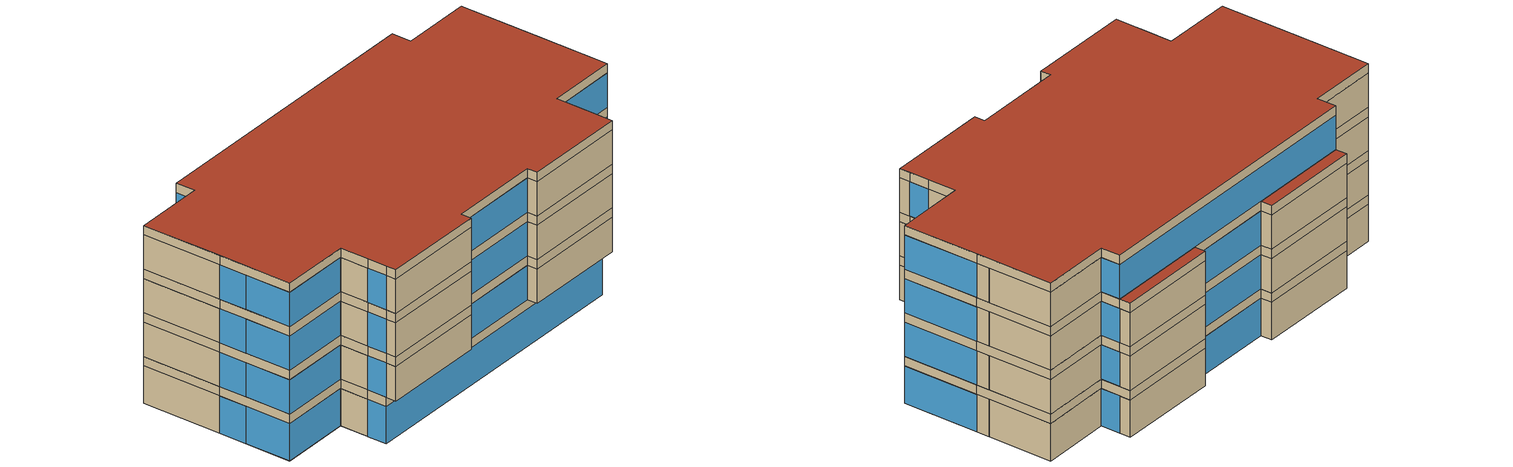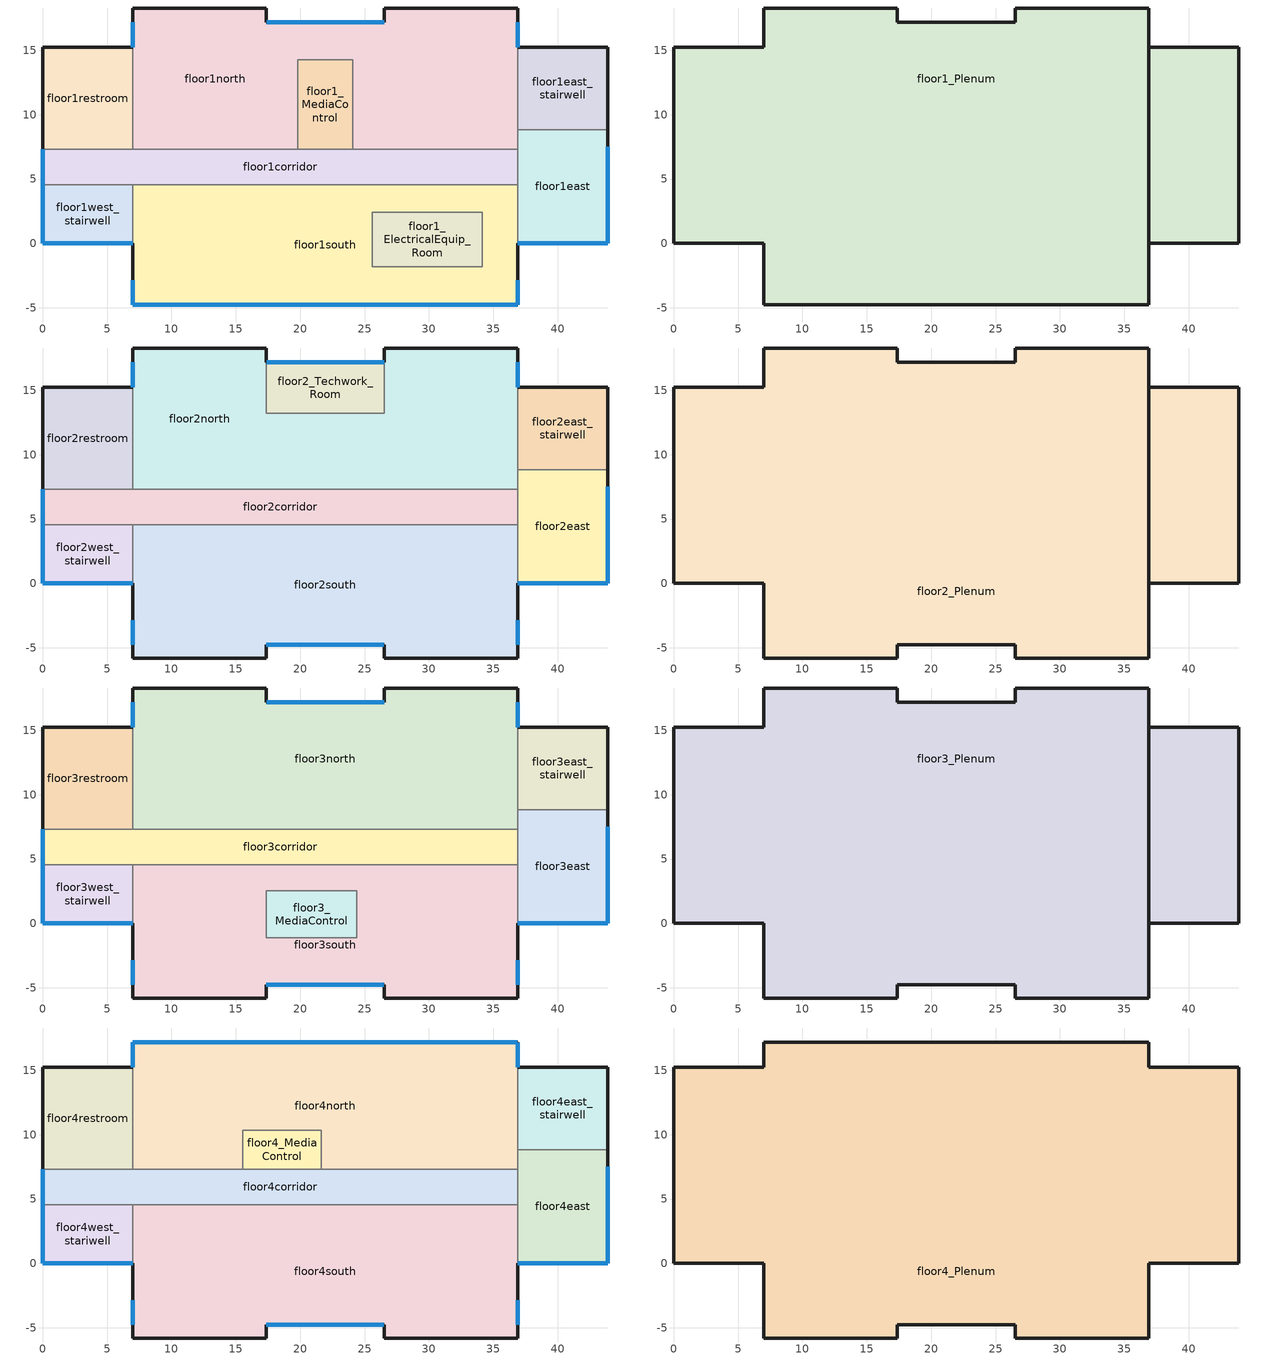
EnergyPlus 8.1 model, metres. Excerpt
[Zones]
floor1west_stairwell
 floor ground (Exterior Floor): 7.01,4.57 7.01,0 0,0 0,4.57 z0
 wall outside (Exterior Wall): 0,4.57 0,0 7.01,0 z0:3.66
 wall to floor1corridor (Interior Wall): 7.01,4.57 0,4.57 z0:3.66
 wall to floor1south (Interior Wall): 7.01,0 7.01,4.57 z0:3.66
 window (Exterior Window): 0,4.56 0,0 / 0,0 7,0 z0.02:3.64
floor1north
 floor ground (Exterior Floor): 36.88,18.29 36.88,7.32 24.08,7.32 24.08,14.28 19.81,14.28 19.81,7.32 7.01,7.32 7.01,18.29 17.37,18.29 17.37,17.17 26.52,17.17 26.52,18.29 z0
 wall outside (Exterior Wall): 36.88,15.24 36.88,18.29 26.52,18.29 26.52,17.17 17.37,17.17 17.37,18.29 7.01,18.29 7.01,15.24 z0:3.66
 wall to floor1east_stairwell (Interior Wall): 36.88,8.84 36.88,15.24 z0:3.66
 wall to floor1corridor (Interior Wall): 24.08,7.32 36.88,7.32 / 7.01,7.32 19.81,7.32 z0:3.66
 wall to floor1restroom (Interior Wall): 7.01,15.24 7.01,7.32 z0:3.66
 wall to floor1_MediaControl (Interior Wall): 19.81,7.32 19.81,14.28 24.08,14.28 24.08,7.32 z0:3.66
 wall to floor1east (Interior Wall): 36.88,7.32 36.88,8.84 z0:3.66
 window (Exterior Window): 26.52,17.17 17.39,17.17 / 36.88,15.24 36.88,17.17 / 7.01,17.17 7.01,15.24 z0.02:3.64
floor1corridor
 floor ground (Exterior Floor): 36.88,7.32 36.88,4.57 0,4.57 0,7.32 z0
 wall outside (Exterior Wall): 0,7.32 0,4.57 z0:3.66
 wall to floor1restroom (Interior Wall): 7.01,7.32 0,7.32 z0:3.66
 wall to floor1east (Interior Wall): 36.88,4.57 36.88,7.32 z0:3.66
 wall to floor1south (Interior Wall): 7.01,4.57 36.88,4.57 z0:3.66
 wall to floor1_MediaControl (Interior Wall): 24.08,7.32 19.81,7.32 z0:3.66
 window (Exterior Window): 0,7.3 0,4.57 z0.01:3.65
floor1south
 floor ground (Exterior Floor): 36.88,4.57 36.88,-4.78 7.01,-4.78 7.01,4.57 z0
 wall outside (Exterior Wall): 7.01,0 7.01,-4.78 36.88,-4.78 36.88,0 z0:3.66
 wall to floor1east (Interior Wall): 36.88,0 36.88,4.57 z0:3.66
 wall to floor1_ElectricalEquip_Room (Interior Wall): 34.14,-1.83 25.6,-1.83 25.6,2.44 34.14,2.44 34.14,-1.83 z0:3.66
 window (Exterior Window): 7.01,-2.84 7.01,-4.78 / 7.01,-4.78 36.87,-4.78 / 36.88,-4.78 36.88,-2.84 z0.02:3.64
floor1east
 floor ground (Exterior Floor): 43.89,8.84 43.89,0 36.88,0 36.88,8.84 z0
 wall outside (Exterior Wall): 36.88,0 43.89,0 43.89,8.84 z0:3.66
 wall to floor1east_stairwell (Interior Wall): 43.89,8.84 36.88,8.84 z0:3.66
 window (Exterior Window): 36.9,0 43.89,0 / 43.89,0 43.89,7.52 z0.02:3.64
floor1_ElectricalEquip_Room
 floor ground (Exterior Floor): 34.14,2.44 34.14,-1.83 25.6,-1.83 25.6,2.44 z0
floor1_MediaControl
 floor ground (Exterior Floor): 24.08,14.28 24.08,7.32 19.81,7.32 19.81,14.28 z0
floor1east_stairwell
 floor ground (Exterior Floor): 43.89,15.24 43.89,8.84 36.88,8.84 36.88,15.24 z0
 wall outside (Exterior Wall): 43.89,8.84 43.89,15.24 36.88,15.24 z0:3.66
floor1restroom
 floor ground (Exterior Floor): 7.01,15.24 7.01,7.32 0,7.32 0,15.24 z0
 wall outside (Exterior Wall): 7.01,15.24 0,15.24 0,7.32 z0:3.66
floor1_Plenum
 floor to floor1south (Interior Ceiling): 36.88,4.57 36.88,-4.78 7.01,-4.78 7.01,4.57 z3.66
 floor to floor1_ElectricalEquip_Room (Interior Ceiling): 34.14,2.44 34.14,-1.83 25.6,-1.83 25.6,2.44 z3.66
 floor to floor1restroom (Interior Ceiling): 7.01,15.24 7.01,7.32 0,7.32 0,15.24 z3.66
 floor to floor1east (Interior Ceiling): 43.89,8.84 43.89,0 36.88,0 36.88,8.84 z3.66
 floor to floor1east_stairwell (Interior Ceiling): 43.89,15.24 43.89,8.84 36.88,8.84 36.88,15.24 z3.66
 floor to floor1west_stairwell (Interior Ceiling): 7.01,4.57 7.01,0 0,0 0,4.57 z3.66
 floor to floor1corridor (Interior Ceiling): 36.88,7.32 36.88,4.57 0,4.57 0,7.32 z3.66
 floor to floor1_MediaControl (Interior Ceiling): 24.08,14.28 24.08,7.32 19.81,7.32 19.81,14.28 z3.66
 floor to floor1north (Interior Ceiling): 36.88,18.29 36.88,7.32 7.01,7.32 7.01,18.29 17.37,18.29 17.37,17.17 26.52,17.17 26.52,18.29 z3.66
 wall outside (Curtain Wall): 0,7.32 0,0 7.01,0 / 7.01,17.17 7.01,15.24 / 36.88,0 43.89,0 43.89,7.52 / 36.88,-4.78 36.88,-2.84 / 7.01,-2.84 7.01,-4.78 / 26.52,17.17 17.37,17.17 / 36.88,15.24 36.88,17.17 z3.66:4.57
 wall outside (Exterior Wall): 7.01,15.24 0,15.24 0,7.32 / 43.89,7.52 43.89,15.24 36.88,15.24 36.88,18.29 26.52,18.29 26.52,17.17 / 17.37,17.17 17.37,18.29 7.01,18.29 7.01,17.17 / 7.01,-4.78 36.88,-4.78 / 7.01,0 7.01,-2.84 / 36.88,-2.84 36.88,0 36.88,15.24 z3.66:4.57
floor2south
 floor outside (Exterior Floor): 36.88,-4.78 36.88,-5.79 26.52,-5.79 26.52,-4.78 z4.57; 17.37,-4.78 17.37,-5.79 7.01,-5.79 7.01,-4.78 z4.57
 floor to floor1_Plenum (Interior Floor_topside): 36.88,4.57 36.88,-4.78 7.01,-4.78 7.01,4.57 z4.57
 wall outside (Exterior Wall): 7.01,0 7.01,-5.79 17.37,-5.79 17.37,-4.78 26.52,-4.78 26.52,-5.79 36.88,-5.79 36.88,0 z4.57:7.92
 wall to floor2east (Interior Wall): 36.88,0 36.88,4.57 z4.57:7.92
 wall to floor2west_stairwell (Interior Wall): 7.01,4.57 7.01,0 z4.57:7.92
 wall to floor2corridor (Interior Wall): 36.88,4.57 7.01,4.57 z4.57:7.92
 window (Exterior Window): 17.37,-4.78 26.5,-4.78 z4.59:7.91; 36.88,-4.77 36.88,-2.84 / 7.01,-2.84 7.01,-4.78 z4.59:7.92
floor2corridor
 floor to floor1_Plenum (Interior Floor_topside): 36.88,7.32 36.88,4.57 0,4.57 0,7.32 z4.57
 wall outside (Exterior Wall): 0,7.32 0,4.57 z4.57:7.92
 wall to floor2east (Interior Wall): 36.88,4.57 36.88,7.32 z4.57:7.92
 wall to floor2restroom (Interior Wall): 7.01,7.32 0,7.32 z4.57:7.92
 wall to floor2north (Interior Wall): 36.88,7.32 7.01,7.32 z4.57:7.92
 wall to floor2west_stairwell (Interior Wall): 0,4.57 7.01,4.57 z4.57:7.92
 window (Exterior Window): 0,7.3 0,4.57 z4.58:7.92
floor2west_stairwell
 floor to floor1_Plenum (Interior Floor_topside): 7.01,4.57 7.01,0 0,0 0,4.57 z4.57
 wall outside (Exterior Wall): 0,4.57 0,0 7.01,0 z4.57:7.92
 window (Exterior Window): 0,4.56 0,0 / 0,0 7,0 z4.59:7.91
floor2east
 floor to floor1_Plenum (Interior Floor_topside): 43.89,8.84 43.89,0 36.88,0 36.88,8.84 z4.57
 wall outside (Exterior Wall): 36.88,0 43.89,0 43.89,8.84 z4.57:7.92
 wall to floor2north (Interior Wall): 36.88,8.84 36.88,7.32 z4.57:7.92
 wall to floor2east_stairwell (Interior Wall): 43.89,8.84 36.88,8.84 z4.57:7.92
 window (Exterior Window): 36.9,0 43.89,0 / 43.89,0 43.89,7.52 z4.59:7.91
floor2north
 floor to floor1_Plenum (Interior Floor_topside): 36.88,18.29 36.88,7.32 7.01,7.32 7.01,18.29 17.37,18.29 17.37,13.21 26.52,13.21 26.52,18.29 z4.57
 wall outside (Exterior Wall): 36.88,15.24 36.88,18.29 26.52,18.29 26.52,17.17 / 17.37,17.17 17.37,18.29 7.01,18.29 7.01,15.24 z4.57:7.92
 wall to floor2east_stairwell (Interior Wall): 36.88,8.84 36.88,15.24 z4.57:7.92
 wall to floor2restroom (Interior Wall): 7.01,15.24 7.01,7.32 z4.57:7.92
 wall to floor2_Techwork_Room (Interior Wall): 26.52,17.17 26.52,13.21 17.37,13.21 17.37,17.17 z4.57:7.92
 window (Exterior Window): 36.88,15.24 36.88,17.17 / 7.01,17.17 7.01,15.24 z4.59:7.91
floor2_Techwork_Room
 floor to floor1_Plenum (Interior Floor_topside): 26.52,17.17 26.52,13.21 17.37,13.21 17.37,17.17 z4.57
 wall outside (Exterior Wall): 26.52,17.17 17.37,17.17 z4.57:7.92
 window (Exterior Window): 26.52,17.17 17.39,17.17 z4.59:7.91
floor2east_stairwell
 floor to floor1_Plenum (Interior Floor_topside): 43.89,15.24 43.89,8.84 36.88,8.84 36.88,15.24 z4.57
 wall outside (Exterior Wall): 43.89,8.84 43.89,15.24 36.88,15.24 z4.57:7.92
floor2restroom
 floor to floor1_Plenum (Interior Floor_topside): 7.01,15.24 7.01,7.32 0,7.32 0,15.24 z4.57
 wall outside (Exterior Wall): 7.01,15.24 0,15.24 0,7.32 z4.57:7.92
floor2_Plenum
 floor to floor2restroom (Interior Ceiling): 7.01,15.24 7.01,7.32 0,7.32 0,15.24 z7.92
 floor to floor2east (Interior Ceiling): 43.89,8.84 43.89,0 36.88,0 36.88,8.84 z7.92
 floor to floor2_Techwork_Room (Interior Ceiling): 26.52,17.17 26.52,13.21 17.37,13.21 17.37,17.17 z7.92
 floor to floor2east_stairwell (Interior Ceiling): 43.89,15.24 43.89,8.84 36.88,8.84 36.88,15.24 z7.92
 floor to floor2west_stairwell (Interior Ceiling): 7.01,4.57 7.01,0 0,0 0,4.57 z7.92
 floor to floor2south (Interior Ceiling): 36.88,4.57 36.88,-5.79 26.52,-5.79 26.52,-4.78 17.37,-4.78 17.37,-5.79 7.01,-5.79 7.01,4.57 z7.92
 floor to floor2north (Interior Ceiling): 36.88,18.29 36.88,7.32 7.01,7.32 7.01,18.29 17.37,18.29 17.37,13.21 26.52,13.21 26.52,18.29 z7.92
 floor to floor2corridor (Interior Ceiling): 36.88,7.32 36.88,4.57 0,4.57 0,7.32 z7.92
 wall outside (Curtain Wall): 0,7.32 0,0 7.01,0 / 7.01,17.17 7.01,15.24 / 36.88,0 43.89,0 43.89,7.52 / 17.37,-4.78 26.52,-4.78 / 26.52,17.17 17.37,17.17 / 7.01,-2.84 7.01,-4.78 / 36.88,-4.77 36.88,-2.84 / 36.88,15.24 36.88,17.17 z7.92:8.84
 wall outside (Exterior Wall): 7.01,15.24 0,15.24 0,7.32 / 17.37,17.17 17.37,18.29 7.01,18.29 7.01,17.17 / 36.88,17.17 36.88,18.29 26.52,18.29 26.52,17.17 / 43.89,7.52 43.89,15.24 36.88,15.24 / 7.01,0 7.01,-2.84 / 26.52,-4.78 26.52,-5.79 36.88,-5.79 36.88,-4.77 / 7.01,-4.78 7.01,-5.79 17.37,-5.79 17.37,-4.78 / 36.88,-2.84 36.88,0 36.88,15.24 z7.92:8.84
floor3north
 floor to floor2_Plenum (Interior Floor_topside): 36.88,18.29 36.88,7.32 7.01,7.32 7.01,18.29 17.37,18.29 17.37,17.17 26.52,17.17 26.52,18.29 z8.84
 wall outside (Exterior Wall): 36.88,15.24 36.88,18.29 26.52,18.29 26.52,17.17 17.37,17.17 17.37,18.29 7.01,18.29 7.01,15.24 z8.84:12.19
 wall to floor3east_stairwell (Interior Wall): 36.88,8.84 36.88,15.24 z8.84:12.19
 wall to floor3corridor (Interior Wall): 7.01,7.32 36.88,7.32 z8.84:12.19
 wall to floor3restroom (Interior Wall): 7.01,15.24 7.01,7.32 z8.84:12.19
 wall to floor3east (Interior Wall): 36.88,7.32 36.88,8.84 z8.84:12.19
 window (Exterior Window): 36.88,15.24 36.88,17.17 / 26.52,17.17 17.39,17.17 / 7.01,17.17 7.01,15.24 z8.85:12.18
floor3east
 floor to floor2_Plenum (Interior Floor_topside): 43.89,8.84 43.89,0 36.88,0 36.88,8.84 z8.84
 wall outside (Exterior Wall): 36.88,0 43.89,0 43.89,8.84 z8.84:12.19
 wall to floor3south (Interior Wall): 36.88,4.57 36.88,0 z8.84:12.19
 wall to floor3east_stairwell (Interior Wall): 43.89,8.84 36.88,8.84 z8.84:12.19
 wall to floor3corridor (Interior Wall): 36.88,7.32 36.88,4.57 z8.84:12.19
 window (Exterior Window): 36.9,0 43.89,0 / 43.89,0 43.89,7.52 z8.85:12.18
floor3south
 floor to floor2_Plenum (Interior Floor_topside): 36.88,4.57 36.88,-5.79 26.52,-5.79 26.52,-4.78 17.37,-4.78 17.37,-5.79 7.01,-5.79 7.01,4.57 z8.84
 wall outside (Exterior Wall): 7.01,0 7.01,-5.79 17.37,-5.79 17.37,-4.78 26.52,-4.78 26.52,-5.79 36.88,-5.79 36.88,0 z8.84:12.19
 wall to floor3_MediaControl (Interior Wall): 17.37,2.54 24.38,2.54 24.38,-1.12 17.37,-1.12 17.37,2.54 z8.84:12.19
 wall to floor3west_stairwell (Interior Wall): 7.01,4.57 7.01,0 z8.84:12.19
 wall to floor3corridor (Interior Wall): 36.88,4.57 7.01,4.57 z8.84:12.19
 window (Exterior Window): 7.01,-2.84 7.01,-4.78 / 36.88,-4.77 36.88,-2.84 z8.85:12.19; 17.37,-4.78 26.5,-4.78 z8.85:12.18
floor3west_stairwell
 floor to floor2_Plenum (Interior Floor_topside): 7.01,4.57 7.01,0 0,0 0,4.57 z8.84
 wall outside (Exterior Wall): 0,4.57 0,0 7.01,0 z8.84:12.19
 wall to floor3corridor (Interior Wall): 7.01,4.57 0,4.57 z8.84:12.19
 window (Exterior Window): 0,4.56 0,0 / 0,0 7,0 z8.85:12.18
floor3corridor
 floor to floor2_Plenum (Interior Floor_topside): 36.88,7.32 36.88,4.57 0,4.57 0,7.32 z8.84
 wall outside (Exterior Wall): 0,7.32 0,4.57 z8.84:12.19
 wall to floor3restroom (Interior Wall): 7.01,7.32 0,7.32 z8.84:12.19
 window (Exterior Window): 0,7.3 0,4.57 z8.85:12.18
floor3_MediaControl
 floor to floor2_Plenum (Interior Floor_topside): 24.38,2.54 24.38,-1.12 17.37,-1.12 17.37,2.54 z8.84
floor3east_stairwell
 floor to floor2_Plenum (Interior Floor_topside): 43.89,15.24 43.89,8.84 36.88,8.84 36.88,15.24 z8.84
 wall outside (Exterior Wall): 43.89,8.84 43.89,15.24 36.88,15.24 z8.84:12.19
floor3restroom
 floor to floor2_Plenum (Interior Floor_topside): 7.01,15.24 7.01,7.32 0,7.32 0,15.24 z8.84
 wall outside (Exterior Wall): 7.01,15.24 0,15.24 0,7.32 z8.84:12.19
floor3_Plenum
 floor to floor3restroom (Interior Ceiling): 7.01,15.24 7.01,7.32 0,7.32 0,15.24 z12.19
 floor to floor3_MediaControl (Interior Ceiling): 24.38,2.54 24.38,-1.12 17.37,-1.12 17.37,2.54 z12.19
 floor to floor3east_stairwell (Interior Ceiling): 43.89,15.24 43.89,8.84 36.88,8.84 36.88,15.24 z12.19
 floor to floor3east (Interior Ceiling): 43.89,8.84 43.89,0 36.88,0 36.88,8.84 z12.19
 floor to floor3south (Interior Ceiling): 36.88,4.57 36.88,-5.79 26.52,-5.79 26.52,-4.78 17.37,-4.78 17.37,-5.79 7.01,-5.79 7.01,4.57 z12.19
 floor to floor3west_stairwell (Interior Ceiling): 7.01,4.57 7.01,0 0,0 0,4.57 z12.19
 floor to floor3corridor (Interior Ceiling): 36.88,7.32 36.88,4.57 0,4.57 0,7.32 z12.19
 floor to floor3north (Interior Ceiling): 36.88,18.29 36.88,7.32 7.01,7.32 7.01,18.29 17.37,18.29 17.37,17.17 26.52,17.17 26.52,18.29 z12.19
 wall outside (Curtain Wall): 7.01,17.17 7.01,15.24 / 26.52,17.17 17.37,17.17 / 36.88,0 43.89,0 43.89,7.52 / 17.37,-4.78 26.52,-4.78 / 0,7.32 0,0 7.01,0 / 7.01,-2.84 7.01,-4.78 / 36.88,-4.78 36.88,-2.84 / 36.88,15.24 36.88,17.17 z12.19:13.11
 wall outside (Exterior Wall): 7.01,15.24 0,15.24 0,7.32 / 17.37,17.17 17.37,18.29 7.01,18.29 7.01,17.17 / 36.88,17.17 36.88,18.29 26.52,18.29 26.52,17.17 / 43.89,7.52 43.89,15.24 36.88,15.24 / 36.88,-2.84 36.88,0 36.88,15.24 / 7.01,0 7.01,-2.84 / 26.52,-4.78 26.52,-5.79 36.88,-5.79 36.88,-4.78 / 7.01,-4.78 7.01,-5.79 17.37,-5.79 17.37,-4.78 z12.19:13.11
 roof outside (Exterior Roof): 26.52,18.29 26.52,17.17 36.88,17.17 36.88,18.29 z13.11; 7.01,18.29 7.01,17.17 17.37,17.17 17.37,18.29 z13.11
floor4north
 floor to floor3_Plenum (Interior Floor_topside): 36.88,17.17 36.88,7.32 21.64,7.32 21.64,10.36 15.54,10.36 15.54,7.32 7.01,7.32 7.01,17.17 z13.11
 wall outside (Exterior Wall): 36.88,15.24 36.88,17.17 7.01,17.17 7.01,15.24 z13.11:16.46
 wall to floor4east_stairwell (Interior Wall): 36.88,8.84 36.88,15.24 z13.11:16.46
 wall to floor4corridor (Interior Wall): 21.64,7.32 36.88,7.32 / 7.01,7.32 15.54,7.32 z13.11:16.46
 wall to floor4restroom (Interior Wall): 7.01,15.24 7.01,7.32 z13.11:16.46
 wall to floor4_MediaControl (Interior Wall): 15.54,7.32 15.54,10.36 21.64,10.36 21.64,7.32 z13.11:16.46
 wall to floor4east (Interior Wall): 36.88,7.32 36.88,8.84 z13.11:16.46
 window (Exterior Window): 36.87,17.17 7.01,17.17 / 7.01,17.17 7.01,15.26 / 36.88,15.24 36.88,17.16 z13.12:16.44
floor4east
 floor to floor3_Plenum (Interior Floor_topside): 43.89,8.84 43.89,0 36.88,0 36.88,8.84 z13.11
 wall outside (Exterior Wall): 36.88,0 43.89,0 43.89,8.84 z13.11:16.46
 wall to floor4south (Interior Wall): 36.88,4.57 36.88,0 z13.11:16.46
 wall to floor4east_stairwell (Interior Wall): 43.89,8.84 36.88,8.84 z13.11:16.46
 wall to floor4corridor (Interior Wall): 36.88,7.32 36.88,4.57 z13.11:16.46
 window (Exterior Window): 36.9,0 43.89,0 / 43.89,0 43.89,7.52 z13.12:16.44
floor4corridor
 floor to floor3_Plenum (Interior Floor_topside): 36.88,7.32 36.88,4.57 0,4.57 0,7.32 z13.11
 wall outside (Exterior Wall): 0,7.32 0,4.57 z13.11:16.46
 wall to floor4south (Interior Wall): 7.01,4.57 36.88,4.57 z13.11:16.46
 wall to floor4restroom (Interior Wall): 7.01,7.32 0,7.32 z13.11:16.46
 wall to floor4_MediaControl (Interior Wall): 21.64,7.32 15.54,7.32 z13.11:16.46
 wall to floor4west_stariwell (Interior Wall): 0,4.57 7.01,4.57 z13.11:16.46
 window (Exterior Window): 0,7.3 0,4.57 z13.11:16.45
floor4south
 floor to floor3_Plenum (Interior Floor_topside): 36.88,4.57 36.88,-5.79 26.52,-5.79 26.52,-4.78 17.37,-4.78 17.37,-5.79 7.01,-5.79 7.01,4.57 z13.11
 wall outside (Exterior Wall): 7.01,0 7.01,-5.79 17.37,-5.79 17.37,-4.78 26.52,-4.78 26.52,-5.79 36.88,-5.79 36.88,0 z13.11:16.46
 wall to floor4west_stariwell (Interior Wall): 7.01,4.57 7.01,0 z13.11:16.46
 window (Exterior Window): 7.01,-2.84 7.01,-4.78 / 36.88,-4.78 36.88,-2.84 z13.12:16.46; 17.37,-4.78 26.5,-4.78 z13.12:16.44
floor4west_stariwell
 floor to floor3_Plenum (Interior Floor_topside): 7.01,4.57 7.01,0 0,0 0,4.57 z13.11
 wall outside (Exterior Wall): 0,4.57 0,0 7.01,0 z13.11:16.46
 window (Exterior Window): 0,4.56 0,0 / 0,0 7,0 z13.12:16.44
floor4_MediaControl
 floor to floor3_Plenum (Interior Floor_topside): 21.64,10.36 21.64,7.32 15.54,7.32 15.54,10.36 z13.11
floor4east_stairwell
 floor to floor3_Plenum (Interior Floor_topside): 43.89,15.24 43.89,8.84 36.88,8.84 36.88,15.24 z13.11
 wall outside (Exterior Wall): 43.89,8.84 43.89,15.24 36.88,15.24 z13.11:16.46
floor4restroom
 floor to floor3_Plenum (Interior Floor_topside): 7.01,15.24 7.01,7.32 0,7.32 0,15.24 z13.11
 wall outside (Exterior Wall): 7.01,15.24 0,15.24 0,7.32 z13.11:16.46
floor4_Plenum
 floor to floor4restroom (Interior Ceiling): 7.01,15.24 7.01,7.32 0,7.32 0,15.24 z16.46
 floor to floor4corridor (Interior Ceiling): 36.88,7.32 36.88,4.57 0,4.57 0,7.32 z16.46
 floor to floor4west_stariwell (Interior Ceiling): 7.01,4.57 7.01,0 0,0 0,4.57 z16.46
 floor to floor4east_stairwell (Interior Ceiling): 43.89,15.24 43.89,8.84 36.88,8.84 36.88,15.24 z16.46
 floor to floor4east (Interior Ceiling): 43.89,8.84 43.89,0 36.88,0 36.88,8.84 z16.46
 floor to floor4south (Interior Ceiling): 36.88,4.57 36.88,-5.79 26.52,-5.79 26.52,-4.78 17.37,-4.78 17.37,-5.79 7.01,-5.79 7.01,4.57 z16.46
 floor to floor4north (Interior Ceiling): 36.88,17.17 36.88,7.32 7.01,7.32 7.01,17.17 z16.46
 floor to floor4_MediaControl (Interior Ceiling): 21.64,10.36 21.64,7.32 15.54,7.32 15.54,10.36 z16.46
 wall outside (Curtain Wall): 36.88,15.24 36.88,17.17 7.01,17.17 7.01,15.24 / 36.88,0 43.89,0 43.89,7.52 / 17.37,-4.78 26.52,-4.78 / 0,7.32 0,0 7.01,0 / 7.01,-2.84 7.01,-4.78 / 36.88,-4.78 36.88,-2.84 z16.46:17.37
 wall outside (Exterior Wall): 7.01,15.24 0,15.24 0,7.32 / 7.01,0 7.01,-2.84 / 26.52,-4.78 26.52,-5.79 36.88,-5.79 36.88,-4.78 / 7.01,-4.78 7.01,-5.79 17.37,-5.79 17.37,-4.78 / 36.88,-2.84 36.88,0 / 43.89,7.52 43.89,15.24 36.88,15.24 z16.46:17.37
 roof outside (Exterior Roof): 0,15.24 0,0 7.01,0 7.01,-5.79 17.37,-5.79 17.37,-4.78 26.52,-4.78 26.52,-5.79 36.88,-5.79 36.88,0 43.89,0 43.89,15.24 36.88,15.24 36.88,17.17 7.01,17.17 7.01,15.24 z17.37
[Building]
PBLC: North Axis {deg}=0; Terrain=City; Loads Convergence Tolerance Value=0.04; Temperature Convergence Tolerance Value {deltaC}=0.4; Solar Distribution=FullExterior; Maximum Number of Warmup Days=25
[Site:Location]
Philadelphia Ne Philadelphia_PA_USA Design_Conditions: Latitude {deg}=40.08; Longitude {deg}=-75.02; Time Zone {hr}=-5; Elevation {m}=30
[SizingPeriod:DesignDay] Day of Month=21; Humidity Condition Type=Wetbulb; Barometric Pressure {Pa}=100965; Wind Direction {deg}=300; Rain Indicator=No; Snow Indicator=No; Daylight Saving Time Indicator=No; Solar Model Indicator=ASHRAEClearSky
Name | Month | Day Type | Maximum Dry-Bulb Temperature {C} | Daily Dry-Bulb Temperature Range {deltaC} | Wetbulb or DewPoint at Maximum Dry-Bulb {C} | Wind Speed {m/s} | Sky Clearness
Philadelphia Ne Philadelphia Ann Htg 99.6% Condns DB | 1 | WinterDesignDay | -11.7 | 0 | -11.7 | 4.5 | 0
Philadelphia Ne Philadelphia Ann Clg .4% Condns WB=>MDB | 7 | SummerDesignDay | 31.6 | 10.3 | 26 | 4.4 | 1
[Site:GroundTemperature:BuildingSurface]
19.713, 19.665, 19.706, 19.745, 20.486, 22.11, 22.459, 22.554, 22.169, 20.607, 20.047, 19.805
[Site:WaterMainsTemperature]
Calculation Method=CORRELATION; Annual Average Outdoor Air Temperature {C}=12.56; Maximum Difference In Monthly Average Outdoor Air Temperatures {deltaC}=25.2
[Material]
Name | Roughness | Thickness {m} | Conductivity {W/m-K} | Density {kg/m3} | Specific Heat {J/kg-K} | Thermal Absorptance | Solar Absorptance | Visible Absorptance
I01 127mm insulation board | MediumRough | 0.127 | 0.01 | 43 | 1210
I02 200mm insulation board | MediumRough | 0.2032 | 0.01 | 43 | 1210
G01a 19mm gypsum board | MediumSmooth | 0.019 | 0.16 | 800 | 1090
M01 100mm brick | MediumRough | 0.1016 | 0.89 | 1920 | 790
M15 200mm heavyweight concrete | MediumRough | 0.2032 | 1.95 | 2240 | 900
Std Wood 6inch | MediumSmooth | 0.15 | 0.12 | 540 | 1210 | 0.9 | 0.7 | 0.7
Std AC02 | MediumSmooth | 0.0127 | 0.057 | 288 | 1339 | 0.9 | 0.7 | 0.2
Roof Membrane | VeryRough | 0.0095 | 0.16 | 1121.29 | 1460 | 0.9 | 0.7 | 0.7
Metal Decking | MediumSmooth | 0.0015 | 45.006 | 7680 | 418.4 | 0.9 | 0.7 | 0.3
IEAD NonRes Roof Insulation | MediumRough | 0.136472 | 0.049 | 265 | 836.8 | 0.9 | 0.7 | 0.7
MAT-CC05 4 HW CONCRETE | Rough | 0.1016 | 1.311 | 2240 | 836.8 | 0.9 | 0.7 | 0.7
Steel Frame NonRes Wall Insulation | MediumRough | 0.1016 | 0.049 | 265 | 836.8 | 0.9 | 0.7 | 0.7
[Material:NoMass]
CP02 CARPET PAD: Roughness=VeryRough; Thermal Resistance {m2-K/W}=0.2165; Thermal Absorptance=0.9; Solar Absorptance=0.7; Visible Absorptance=0.8
[Material:AirGap]
F04 Wall air space resistance: Thermal Resistance {m2-K/W}=0.15
[WindowMaterial:SimpleGlazingSystem]
NonRes Fixed Assembly Window: U-Factor {W/m2-K}=3.35002; Solar Heat Gain Coefficient=0.36
[Construction]
Exterior Floor: M15 200mm heavyweight concrete, CP02 CARPET PAD
Interior Floor_topside: MAT-CC05 4 HW CONCRETE, CP02 CARPET PAD
Exterior Wall: M01 100mm brick, F04 Wall air space resistance, I02 200mm insulation board, G01a 19mm gypsum board
Interior Wall: G01a 19mm gypsum board, F04 Wall air space resistance, G01a 19mm gypsum board
Exterior Roof: Roof Membrane, IEAD NonRes Roof Insulation, Metal Decking
Interior Ceiling: Std AC02
Exterior Window: NonRes Fixed Assembly Window
InteriorFurnishings: Std Wood 6inch
Curtain Wall: Steel Frame NonRes Wall Insulation, I01 127mm insulation board
[Zone] Multiplier=1
floor1west_stairwell; floor1north; floor1corridor; floor1south; floor1east; floor2south; floor2corridor; floor2west_stairwell; floor2east; floor2north; floor3north; floor3east; floor3south; floor3west_stairwell; floor3corridor; floor4north; floor4east; floor4corridor; floor4south; floor4west_stariwell; floor1_ElectricalEquip_Room; floor1_MediaControl; floor1_Plenum; floor2_Techwork_Room; floor2_Plenum; floor3_MediaControl; floor3_Plenum; floor4_MediaControl; floor4_Plenum; floor1east_stairwell; floor1restroom; floor2east_stairwell; floor2restroom; floor3east_stairwell; floor3restroom; floor4east_stairwell; floor4restroom
[InternalMass]
Name | Construction | Zone | Surface Area {m2}
floor1west_stariwell_internalmass | Interior Wall | floor1west_stairwell | 55.7418
floor1restroom_internalmass | Interior Wall | floor1restroom | 66.8902
floor1corridor_internalmass | Interior Wall | floor1corridor | 133.78
floor1south_internalmass | InteriorFurnishings | floor1south | 27.8709
floor1north_internalmass | InteriorFurnishings | floor1north | 92.903
floor1east_internalmass | InteriorFurnishings | floor1east | 18.5806
floor1east_stariwell_internalmass | Interior Wall | floor1east_stairwell | 66.8902
floor2west_stariwell_internalmass | Interior Wall | floor2west_stairwell | 51.0967
floor2restroom_internalmass | Interior Wall | floor2restroom | 61.316
floor2south_internalmass | InteriorFurnishings | floor2south | 92.903
floor2north_internalmass | InteriorFurnishings | floor2north | 92.903
floor2east_internalmass | InteriorFurnishings | floor2east | 18.5806
floor2east_stariwell_internalmass | Interior Wall | floor2east_stairwell | 61.316
floor3west_stariwell_internalmass | Interior Wall | floor3west_stairwell | 51.0967
floor3restroom_internalmass | Interior Wall | floor3restroom | 61.316
floor3south_internalmass | InteriorFurnishings | floor3south | 92.903
floor3north_internalmass | InteriorFurnishings | floor3north | 92.903
floor3east_internalmass | InteriorFurnishings | floor3east | 18.5806
floor3east_stariwell_internalmass | Interior Wall | floor3east_stairwell | 61.316
floor4west_stariwell_internalmass | Interior Wall | floor4west_stariwell | 51.0967
floor4restroom_internalmass | Interior Wall | floor4restroom | 61.316
floor4south_internalmass | InteriorFurnishings | floor4south | 92.903
floor4north_internalmass | Interior Wall | floor4north | 306.58
floor4east_internalmass | InteriorFurnishings | floor4east | 18.5806
floor4east_stariwell_internalmass | Interior Wall | floor4east_stairwell | 61.316
[People] Fraction Radiant=0.3; Sensible Heat Fraction=autocalculate; Activity Level Schedule=Office Activity Schedule; Carbon Dioxide Generation Rate {m3/s-W}=3.82e-08; Enable ASHRAE 55 Comfort Warnings=No; Mean Radiant Temperature Calculation Type=ZoneAveraged
Name | Zone or ZoneList | Number of People Schedule | Number of People Calculation Method | Zone Floor Area per Person {m2/person} | Number of People
floor1west_stairwell_people | floor1west_stairwell | BLDG_OCC_SCH | Area/Person | 9.99539
floor1restroom_people | floor1restroom | BLDG_OCC_SCH | Area/Person | 9.99539
floor1corridor_people | floor1corridor | BLDG_OCC_SCH | Area/Person | 9.99539
floor1south_people | floor1south | BLDG_OCC_SCH | Area/Person | 9.99539
floor1east_people | floor1east | BLDG_OCC_SCH | Area/Person | 9.99539
floor1Media_people | floor1_MediaControl | BLDG_OCC_SCH_Offices | Area/Person | 4.34744
floor1east_stairwell_people | floor1east_stairwell | BLDG_OCC_SCH | Area/Person | 9.99539
floor1north_people | floor1north | BLDG_OCC_SCH | People | 0 | 156
floor2west_stairwell_people | floor2west_stairwell | BLDG_OCC_SCH | Area/Person | 9.99539
floor2east_people | floor2east | BLDG_OCC_SCH | Area/Person | 9.99539
floor2north_people | floor2north | BLDG_OCC_SCH | People | 0 | 85
floor2Techwork_people | floor2_Techwork_Room | BLDG_OCC_SCH_Offices | Area/Person | 20.0001
floor2corridor_people | floor2corridor | BLDG_OCC_SCH | Area/Person | 9.99539
floor2south_people | floor2south | BLDG_OCC_SCH | People | 0 | 85
floor2east_stairwell_people | floor2east_stairwell | BLDG_OCC_SCH | Area/Person | 9.99539
floor2restroom_people | floor2restroom | BLDG_OCC_SCH | Area/Person | 9.99539
floor3corridor_people | floor3corridor | BLDG_OCC_SCH | Area/Person | 9.99539
floor3Media_people | floor3_MediaControl | BLDG_OCC_SCH_Offices | Area/Person | 20.0001
floor3restroom_people | floor3restroom | BLDG_OCC_SCH | Area/Person | 9.99539
floor3west_stariwell_people | floor3west_stairwell | BLDG_OCC_SCH | Area/Person | 9.99539
floor3north_people | floor3north | BLDG_OCC_SCH | People | 0 | 90
floor3east_people | floor3east | BLDG_OCC_SCH | Area/Person | 9.99539
floor3east_stariwell_people | floor3east_stairwell | BLDG_OCC_SCH | Area/Person | 9.99539
floor3south_people | floor3south | BLDG_OCC_SCH | People | 0 | 92
floor4corridor_people | floor4corridor | BLDG_OCC_SCH | Area/Person | 9.99539
floor4Media_people | floor4_MediaControl | BLDG_OCC_SCH_Offices | Area/Person | 20.0001
floor4restroom_people | floor4restroom | BLDG_OCC_SCH | Area/Person | 9.99539
floor4west_stariwell_people | floor4west_stariwell | BLDG_OCC_SCH | Area/Person | 9.99539
floor4north_people | floor4north | BLDG_OCC_SCH_Offices | Area/Person | 20.0001
floor4east_people | floor4east | BLDG_OCC_SCH | Area/Person | 9.99539
floor4east_stariwell_people | floor4east_stairwell | BLDG_OCC_SCH | Area/Person | 9.99539
floor4south_people | floor4south | BLDG_OCC_SCH | People | 0 | 82
[Lights] Design Level Calculation Method=LightingLevel; Return Air Fraction=0; Fraction Radiant=0.4; Fraction Visible=0.2; Fraction Replaceable=1
Name | Zone or ZoneList | Schedule | Lighting Level {W} | Watts per Zone Floor Area {W/m2}
floor1west_stairwell_lights | floor1west_stairwell | Always On | 104 | 5.38196
floor1north_lights | floor1north | BLDG_LIGHT_SCH | 2900 | 21.5278
floor1corridor_lights | floor1corridor | Always On | 650 | 5.38196
floor1south_lights | floor1south | Always On | 2508 | 5.38196
floor1east_lights | floor1east | Always On | 740 | 5.38196
floor1Media_lights | floor1_MediaControl | BLDG_LIGHT_SCH | 276 | 10.7639
floor1Euip_lights | floor1_ElectricalEquip_Room | Always On | 100 | 10.7639
floor1east_stairwell_lights | floor1east_stairwell | Always On | 100 | 5.38196
floor1restroom_lights | floor1restroom | Always On | 232 | 9.57988
floor2west_stariwell_lights | floor2west_stairwell | Always On | 104 | 5.38196
floor2east_lights | floor2east | Always On | 690 | 5.38196
floor2north_lights | floor2north | BLDG_LIGHT_SCH | 1710 | 21.5278
floor2Techwork_lights | floor2_Techwork_Room | BLDG_LIGHT_SCH | 310 | 21.5278
floor2restroom_lights | floor2restroom | Always On | 232 | 9.57988
floor2corridor_lights | floor2corridor | Always On | 630 | 5.38196
floor2east_stairwell_lights | floor2east_stairwell | Always On | 100 | 5.38196
floor2south_lights | floor2south | BLDG_LIGHT_SCH | 2660 | 21.5278
floor3corridor_lights | floor3corridor | Always On | 630 | 5.38196
floor3Media_lights | floor3_MediaControl | BLDG_LIGHT_SCH | 280 | 10.7639
floor3west_stairwell_lights | floor3west_stairwell | Always On | 104 | 5.38196
floor3restroom_lights | floor3restroom | Always On | 232 | 9.57988
floor3east_lights | floor3east | Always On | 690 | 5.38196
floor3east_stairwell_lights | floor3east_stairwell | Always On | 100 | 5.38196
floor3north_lights | floor3north | BLDG_LIGHT_SCH | 2300 | 21.5278
floor3south_lights | floor3south | BLDG_LIGHT_SCH | 2100 | 21.5278
floor4corridor_lights | floor4corridor | Always On | 420 | 5.38196
floor4Media_lights | floor4_MediaControl | BLDG_LIGHT_SCH | 210 | 10.7639
floor4west_stairwell_lights | floor4west_stariwell | Always On | 104 | 5.38196
floor4restroom_lights | floor4restroom | Always On | 232 | 9.57988
floor4east_lights | floor4east | Always On | 690 | 5.38196
floor4east_stairwell_lights | floor4east_stairwell | Always On | 100 | 5.38196
floor4north_lights | floor4north | BLDG_LIGHT_SCH | 3152 | 21.5278
floor4south_lights | floor4south | BLDG_LIGHT_SCH | 2200 | 21.5278
[ElectricEquipment] Fraction Latent=0; Fraction Radiant=0.5; Fraction Lost=0
Name | Zone or ZoneList | Schedule | Design Level Calculation Method | Design Level {W} | Watts per Zone Floor Area {W/m2}
floor1Media_equip | floor1_MediaControl | Always On | Watts/Area | 0 | 21.5278
floor1Elec_Equip_equip | floor1_ElectricalEquip_Room | Always On | Watts/Area | 0 | 21.5278
floor2Techwork_equip | floor2_Techwork_Room | Always On | Watts/Area | 0 | 21.5278
floor3Media_equip | floor3_MediaControl | Always On | Watts/Area | 0 | 21.5278
floor4Media_equip | floor4_MediaControl | Always On | Watts/Area | 0 | 21.5278
floor1north_equip | floor1north | BLDG_EQUIP_SCH | Watts/Area |  | 10.7639
floor1south_equip | floor1south | BLDG_EQUIP_SCH | Watts/Area |  | 4.30556
floor2south_equip | floor2south | Always On | Watts/Area | 0 | 20.4514
floor2north_equip | floor2north | Always On | Watts/Area | 0 | 20.4514
floor3north_equip | floor3north | BLDG_EQUIP_SCH | Watts/Area |  | 10.7639
floor3south_equip | floor3south | BLDG_EQUIP_SCH | Watts/Area |  | 10.7639
floor4north_equip | floor4north | BLDG_EQUIP_SCH | Watts/Area |  | 10.7639
floor4south_equip | floor4south | BLDG_EQUIP_SCH | Watts/Area |  | 10.7639
Elevators_equip | floor1east_stairwell | BLDG_ELEVATORS | EquipmentLevel | 30000 | 0
[ZoneInfiltration:DesignFlowRate] Schedule=INFIL_SCH; Design Flow Rate Calculation Method=Flow/ExteriorWallArea; Flow per Exterior Surface Area {m3/s-m2}=0.00102616; Constant Term Coefficient=1; Temperature Term Coefficient=0; Velocity Term Coefficient=0; Velocity Squared Term Coefficient=0
Name | Zone or ZoneList
floor1west_stairwell_Infiltration | floor1west_stairwell
floor1north_Infiltration | floor1north
floor1south_Infiltration | floor1south
floor1east_Infiltration | floor1east
floor1Plenum_Infiltration | floor1_Plenum
floor1corridor_Infiltration | floor1corridor
floor1east_stairwell_Infiltration | floor1east_stairwell
floor1restroom_Infiltration | floor1restroom
floor2west_stairwell_Infiltration | floor2west_stairwell
floor2north_Infiltration | floor2north
floor2_Tehwork_Infiltration | floor2_Techwork_Room
floor2south_Infiltration | floor2south
floor2east_Infiltration | floor2east
floor2Plenum_Infiltration | floor2_Plenum
floor2corridor_Infiltration | floor2corridor
floor2east_stairwell_Infiltration | floor2east_stairwell
floor2restroom_Infiltration | floor2restroom
floor3west_stairwell_Infiltration | floor3west_stairwell
floor3north_Infiltration | floor3north
floor3south_Infiltration | floor3south
floor3east_Infiltration; floor3east_stairwell_Infiltration | floor3east_stairwell
floor3Plenum_Infiltration | floor3_Plenum
floor3corridor_Infiltration | floor3corridor
floor3restroom_Infiltration | floor3restroom
floor4restroom_Infiltration | floor4restroom
floor4east_stairwell_Infiltration | floor4east_stairwell
floor4corridor_Infiltration | floor4corridor
floor4Plenum_Infiltration | floor4_Plenum
floor4east_Infiltration | floor4east
floor4south_Infiltration | floor4south
floor4north_Infiltration | floor4north
floor4west_stairwell_Infiltration | floor4west_stariwell
[HVACTemplate:Thermostat] Heating Setpoint Schedule=Heating Setpoint Schedule
Name | Cooling Setpoint Schedule | Constant Cooling Setpoint {C}
Thermostat | Cooling Setpoint Schedule
Heat_Only | No-Clg-SetP-Sch | -17.7778
[HVACTemplate:Zone:BaseboardHeat] Template Thermostat=Heat_Only; Baseboard Heating Type=Electric
Name | Baseboard Heating Capacity {W} | Outdoor Air Method | Outdoor Air Flow Rate per Person {m3/s} | Outdoor Air Flow Rate per Zone Floor Area {m3/s-m2}
floor1west_stairwell; floor2west_stairwell; floor3west_stairwell; floor4west_stariwell | 5000 | Flow/Area | 0 | 0.000508001
floor1restroom; floor2restroom; floor3restroom; floor4restroom | 4000 | Flow/Person | 0.0235974 | 0
floor1east_stairwell | 4000 | Flow/Area | 0 | 0.000508001
[HVACTemplate:Zone:PTAC] Template Thermostat=Thermostat; Cooling Supply Air Flow Rate {m3/s}=autosize; Heating Supply Air Flow Rate {m3/s}=autosize; Outdoor Air Method=Flow/Area; Outdoor Air Flow Rate per Person {m3/s}=0; Outdoor Air Flow Rate per Zone Floor Area {m3/s-m2}=0.000508001; Supply Fan Placement=DrawThrough; Supply Fan Total Efficiency=0.7; Supply Fan Delta Pressure {Pa}=75; Supply Fan Motor Efficiency=0.9; Cooling Coil Type=SingleSpeedDX; Cooling Coil Gross Rated Total Capacity {W}=autosize; Cooling Coil Gross Rated Sensible Heat Ratio=autosize; Cooling Coil Gross Rated Cooling COP {W/W}=3; Heating Coil Type=Electric; Gas Heating Coil Efficiency=0.8; Zone Cooling Design Supply Air Temperature Input Method=SupplyAirTemperature; Zone Cooling Design Supply Air Temperature {C}=14; Zone Cooling Design Supply Air Temperature Difference {deltaC}=11.11; Zone Heating Design Supply Air Temperature Input Method=SupplyAirTemperature; Zone Heating Design Supply Air Temperature {C}=50; Zone Heating Design Supply Air Temperature Difference {deltaC}=30; Baseboard Heating Type=None; Baseboard Heating Capacity {W}=autosize
Name | Heating Coil Capacity {W}
floor1_ElectricalEquip_Room | autosize
floor1_MediaControl; floor4_MediaControl | 6500
floor2_Techwork_Room | 13000
floor3_MediaControl | 11400
[HVACTemplate:Zone:VAV:FanPowered] Template Thermostat=Thermostat; Primary Supply Air Maximum Flow Rate {m3/s}=autosize; Primary Supply Air Minimum Flow Fraction=autosize; Secondary Supply Air Maximum Flow Rate {m3/s}=autosize; Flow Type=ParallelFromPlenum; Parallel Fan On Flow Fraction=autosize; Reheat Coil Type=Electric; Fan Total Efficiency=0.7; Fan Delta Pressure {Pa}=149.453; Fan Motor Efficiency=0.9; Baseboard Heating Type=None; Baseboard Heating Capacity {W}=autosize; Zone Cooling Design Supply Air Temperature Input Method=SystemSupplyAirTemperature; Zone Cooling Design Supply Air Temperature {C}=12.8; Zone Cooling Design Supply Air Temperature Difference {deltaC}=11.11; Zone Heating Design Supply Air Temperature Input Method=SupplyAirTemperature; Zone Heating Design Supply Air Temperature {C}=50; Zone Heating Design Supply Air Temperature Difference {deltaC}=30
Name | Template VAV System | Outdoor Air Method | Outdoor Air Flow Rate per Person {m3/s} | Outdoor Air Flow Rate per Zone Floor Area {m3/s-m2}
floor1north | VAV_Floor_1 | Flow/Person | 0.00707921
floor1corridor; floor1south; floor1east | VAV_Floor_1 | Flow/Area | 0 | 0.000508001
floor2south; floor2north | VAV_Floor_2 | Flow/Person | 0.00707921
floor2corridor; floor2east | VAV_Floor_2 | Flow/Area | 0 | 0.000508001
floor3north; floor3south | VAV_Floor_3 | Flow/Person | 0.00707921
floor3east; floor3corridor | VAV_Floor_3 | Flow/Area | 0 | 0.000508001
floor4north; floor4south | VAV_Floor_4 | Flow/Person | 0.00707921
floor4east; floor4corridor | VAV_Floor_4 | Flow/Area | 0 | 0.000508001
[HVACTemplate:System:PackagedVAV] System Availability Schedule=Hours of Operation Schedule; Supply Fan Maximum Flow Rate {m3/s}=autosize; Supply Fan Minimum Flow Rate {m3/s}=autosize; Supply Fan Placement=DrawThrough; Supply Fan Total Efficiency=0.7; Supply Fan Delta Pressure {Pa}=622.722; Supply Fan Motor Efficiency=0.91; Supply Fan Motor in Air Stream Fraction=1; Cooling Coil Type=TwoSpeedDX; Cooling Coil Design Setpoint {C}=12.7778; Cooling Coil Gross Rated Total Capacity {W}=autosize; Cooling Coil Gross Rated Sensible Heat Ratio=autosize; Cooling Coil Gross Rated COP {W/W}=3; Heating Coil Type=Gas; Heating Coil Design Setpoint {C}=10; Heating Coil Capacity {W}=autosize; Gas Heating Coil Efficiency=0.8; Gas Heating Coil Parasitic Electric Load {W}=0; Maximum Outdoor Air Flow Rate {m3/s}=autosize; Minimum Outdoor Air Flow Rate {m3/s}=autosize; Minimum Outdoor Air Control Type=ProportionalMinimum; Minimum Outdoor Air Schedule=MinOA_MotorizedDamper_Sched; Economizer Type=NoEconomizer; Economizer Lockout=NoLockout; Economizer Maximum Limit Dry-Bulb Temperature {C}=19; Economizer Maximum Limit Enthalpy {J/kg}=-17880.2; Economizer Minimum Limit Dry-Bulb Temperature {C}=1.77778; Night Cycle Control=CycleOnAny; Heat Recovery Type=Enthalpy; Sensible Heat Recovery Effectiveness=0.7; Latent Heat Recovery Effectiveness=0.77; Cooling Coil Setpoint Reset Type=None; Heating Coil Setpoint Reset Type=None; Dehumidification Control Type=None; Dehumidification Setpoint {percent}=60; Humidifier Type=None; Humidifier Rated Capacity {m3/s}=0.000001; Humidifier Rated Electric Power {W}=2690; Humidifier Setpoint {percent}=30; Sizing Option=NonCoincident
Name | Return Plenum | Supply Fan Part-Load Power Coefficients
VAV_Floor_1 | floor1_Plenum | VariableSpeedMotor
VAV_Floor_2 | floor2_Plenum | InletVaneDampers
VAV_Floor_3 | floor3_Plenum | VariableSpeedMotor
VAV_Floor_4 | floor4_Plenum | VariableSpeedMotor
[Schedule:Compact]
Hours of Operation Schedule: Through: 12/31, For: Weekdays SummerDesignDay, Until: 05:30, 0, Until: 24:00, 1, For: Saturday WinterDesignDay, Until: 05:30, 0, Until: 24:00, 1, For: Sunday Holidays AllOtherDays, Until: 06:30, 0, Until: 24:00, 1
Always On: Through: 12/31, For: AllDays, Until: 24:00, 1
Heating Setpoint Schedule: Through: 12/31, For: Weekdays, Until: 05:00, 15.6, Until: 19:00, 21, Until: 24:00, 15.6, For SummerDesignDay, Until: 24:00, 15.6, For: Saturday, Until: 06:00, 15.6, Until: 17:00, 21, Until: 24:00, 15.6, For: WinterDesignDay, Until: 24:00, 21, For: Sunday Holidays AllOtherDays, Until: 24:00, 15.6
Cooling Setpoint Schedule: Through: 12/31, For: Alldays, Until: 05:30, 29.4, Until: 24:00, 23.3
Office Activity Schedule: Through: 12/31, For: AllDays, Until: 24:00, 120
MinOA_MotorizedDamper_Sched: Through: 12/31, For: Weekdays SummerDesignDay, Until: 07:00, 0, Until: 22:00, 1, Until: 24:00, 0, For: Saturday WinterDesignDay, Until: 07:00, 0, Until: 18:00, 1, Until: 24:00, 0, For: AllOtherDays, Until: 24:00, 0
BLDG_ELEVATORS: Through: 12/31, For: Weekdays SummerDesignDay, Until: 08:00, 0, Until: 15:00, 0.3, Until: 16:00, 0.15, Until: 24:00, 0, For: AllOtherDays, Until: 24:00, 0
BLDG_EQUIP_SCH: Through: 6/30, For: Weekdays SummerDesignDay, Until: 08:00, 0.35, Until: 17:00, 0.95, Until: 24:00, 0.35, For: AllOtherDays, Until: 24:00, 0.35, Through: 9/1, For: Weekdays SummerDesignDay, Until: 08:00, 0.25, Until: 17:00, 0.5, Until: 24:00, 0.25, For: AllOtherDays, Until: 24:00, 0.25, Through: 12/31, For: Weekdays SummerDesignDay, Until: 08:00, 0.35, Until: 17:00, 0.95, Until: 24:00, 0.35, For: AllOtherDays, Until: 24:00, 0.35
BLDG_LIGHT_SCH: Through: 6/30, For: Weekdays SummerDesignDay, Until: 07:00, 0.1773, Until: 21:00, 0.9, Until: 24:00, 0.1773, For: AllOtherDays, Until: 24:00, 0.1773, Through: 9/1, For: Weekdays SummerDesignDay, Until: 08:00, 0.1773, Until: 20:00, 0.5, Until: 24:00, 0.1773, For: AllOtherDays, Until: 24:00, 0.1773, Through: 12/31, For: Weekdays SummerDesignDay, Until: 07:00, 0.1773, Until: 21:00, 0.9, Until: 24:00, 0.1773, For: AllOtherDays, Until: 24:00, 0.1773
BLDG_OCC_SCH: Through: 6/30, For: Weekdays SummerDesignDay, Until: 08:00, 0, Until: 16:00, 0.4, Until: 21:00, 0.15, Until: 24:00, 0, For: AllOtherDays, Until: 24:00, 0, Through: 9/1, For: Weekdays SummerDesignDay, Until: 08:00, 0, Until: 21:00, 0.15, Until: 24:00, 0, For: AllOtherDays, Until: 24:00, 0, Through: 12/31, For: Weekdays SummerDesignDay, Until: 08:00, 0, Until: 16:00, 0.4, Until: 21:00, 0.15, Until: 24:00, 0, For: AllOtherDays, Until: 24:00, 0
BLDG_OCC_SCH_Offices: Through: 6/30, For: Weekdays SummerDesignDay, Until: 08:00, 0, Until: 17:00, 0.95, Until: 21:00, 0.15, Until: 24:00, 0, For: AllOtherDays, Until: 24:00, 0, Through: 9/1, For: Weekdays SummerDesignDay, Until: 08:00, 0, Until: 17:00, 0.5, Until: 24:00, 0, For: AllOtherDays, Until: 24:00, 0, Through: 12/31, For: Weekdays SummerDesignDay, Until: 08:00, 0, Until: 17:00, 0.95, Until: 21:00, 0.15, Until: 24:00, 0, For: AllOtherDays, Until: 24:00, 0
INFIL_SCH: Through: 12/31, For: AllDays, Until: 07:00, 1, Until: 21:00, 0.5, Until: 24:00, 1
No-Clg-SetP-Sch: Through: 12/31, For: WeekDays CustomDay1 CustomDay2, Until: 24:00, 99, For: WeekEnds Holiday, Until: 24:00, 99, For: SummerDesignDay, Until: 24:00, 99, For: WinterDesignDay, Until: 24:00, 99
